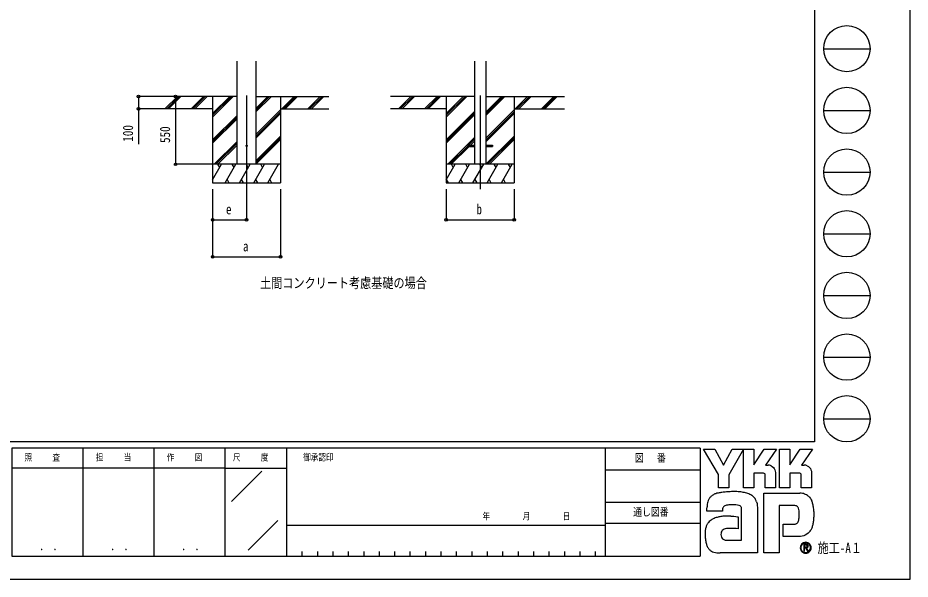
# Model space of a CAD drawing. Units: millimetres, scale not verified. Extents: x -10512 to 10512, y -7425 to 7425.
# Drawn here: x 3287 to 10512, y -7425 to -2875 of the extents above; entities that cross this region are included whole.
import ezdxf
from ezdxf.enums import TextEntityAlignment as Align

# ---------------------------------------------------------------- set-up
doc = ezdxf.new("R2010")
doc.units = ezdxf.units.MM
doc.header["$LTSCALE"] = 40
for name, color, linetype in [('0-2_USER1', 3, 'Continuous'), ('0-3_YKK_12', 2, 'Continuous'), ('0-4_YKK_13', 4, 'Continuous'), ('0-5_YKK_A1', 4, 'Continuous'), ('0-6_YKK_D', 6, 'Continuous'), ('0-7_YKK_ZWAK', 7, 'Continuous')]:
    doc.layers.add(name, color=color, linetype=linetype)
doc.styles.add('ＭＳ ゴシック', font='')
doc.styles.get('ＭＳ ゴシック').set_extended_font_data('MS Gothic')

msp = doc.modelspace()

# ---------------------------------------------------------------- linework, layer by layer
at = {"layer": '0-3_YKK_12'}
for p, q in [((5139.85, -3503.29), (5139.85, -4262.5)), ((7030.85, -3503.29), (7030.85, -4262.5))]:
    msp.add_line(p, q, dxfattribs=at)
at = {"layer": '0-4_YKK_13'}
for p, q in [((6930.85, -3908), (6930.85, -3917)), ((6930.85, -3908), (6985.65, -3908)), ((6930.85, -3917), (6985.65, -3917)), ((7076.05, -3908), (7130.85, -3908)), ((7076.05, -3917), (7130.85, -3917)), ((7130.85, -3908), (7130.85, -3917))]:
    msp.add_line(p, q, dxfattribs=at)
msp.add_circle((5139.85, -3912.5), 5, dxfattribs=at)
at = {"layer": '0-5_YKK_A1'}
for p, q in [((5062.1, -4062.5), (5062.1, -3227.15)), ((5217.6, -4062.5), (5217.6, -3227.15)), ((6985.65, -3227.15), (6985.65, -4062.5)), ((7076.05, -3227.15), (7076.05, -4062.5)), ((5062.1, -3512.5), (4413.9, -3512.5)), ((4480.58, -3611.1), (4579.18, -3512.5)), ((4493.32, -3612.5), (4593.32, -3512.5)), ((4507.46, -3612.5), (4607.47, -3512.5)), ((4692.72, -3611.1), (4791.31, -3512.5)), ((4705.45, -3612.5), (4805.46, -3512.5)), ((4719.6, -3612.5), (4819.6, -3512.5)), ((4864.85, -3512.5), (4864.85, -4212.5)), ((4864.85, -3679.38), (5031.73, -3512.5)), ((4864.85, -3665.24), (5017.59, -3512.5)), ((4864.85, -3651.1), (5003.45, -3512.5)), ((5217.6, -3635), (5340.1, -3512.5)), ((5217.6, -3620.86), (5325.96, -3512.5)), ((5217.6, -3606.71), (5311.81, -3512.5)), ((5217.6, -3512.5), (5805.47, -3512.5)), ((5414.85, -3512.5), (5414.85, -4212.5)), ((5423.94, -3612.5), (5523.95, -3512.5)), ((5438.09, -3612.5), (5538.09, -3512.5)), ((5452.23, -3612.5), (5552.23, -3512.5)), ((5636.08, -3612.5), (5736.08, -3512.5)), ((5650.22, -3612.5), (5750.22, -3512.5)), ((5664.36, -3612.5), (5764.36, -3512.5)), ((6985.65, -3512.5), (6304.9, -3512.5)), ((6371.58, -3611.1), (6470.18, -3512.5)), ((6384.32, -3612.5), (6484.32, -3512.5)), ((6398.47, -3612.5), (6498.47, -3512.5)), ((6583.72, -3611.1), (6682.31, -3512.5)), ((6596.46, -3612.5), (6696.46, -3512.5)), ((6610.6, -3612.5), (6710.6, -3512.5)), ((6755.85, -3512.5), (6755.85, -4212.5)), ((6755.85, -3679.38), (6922.73, -3512.5)), ((6755.85, -3665.24), (6908.59, -3512.5)), ((6755.85, -3651.1), (6894.45, -3512.5)), ((7076.05, -3667.55), (7231.1, -3512.5)), ((7076.05, -3653.41), (7216.96, -3512.5)), ((7076.05, -3639.26), (7202.81, -3512.5)), ((7076.05, -3512.5), (7714.05, -3512.5)), ((7305.85, -3512.5), (7305.85, -4212.5)), ((7314.95, -3612.5), (7414.95, -3512.5)), ((7329.09, -3612.5), (7429.09, -3512.5)), ((7343.23, -3612.5), (7443.23, -3512.5)), ((7527.08, -3612.5), (7627.08, -3512.5)), ((7541.22, -3612.5), (7641.22, -3512.5)), ((7555.36, -3612.5), (7655.36, -3512.5)), ((4864.85, -3612.5), (4413.9, -3612.5)), ((5414.85, -3612.5), (5805.47, -3612.5)), ((6755.85, -3612.5), (6304.9, -3612.5)), ((7305.85, -3612.5), (7714.05, -3612.5)), ((4864.85, -3863.23), (5062.1, -3665.98)), ((4864.85, -3877.37), (5062.1, -3680.12)), ((5217.6, -3818.84), (5414.85, -3621.6)), ((5217.6, -3832.99), (5414.85, -3635.74)), ((5217.6, -3847.13), (5414.85, -3649.88)), ((6755.85, -3863.23), (6985.65, -3633.43)), ((6755.85, -3877.37), (6985.65, -3647.57)), ((6755.85, -3891.51), (6985.65, -3661.71)), ((7076.05, -3851.39), (7305.85, -3621.6)), ((7076.05, -3865.54), (7305.85, -3635.74)), ((7076.05, -3879.68), (7305.85, -3649.88)), ((4864.85, -3891.51), (5062.1, -3694.26)), ((4877.71, -4062.5), (5062.1, -3878.11)), ((4891.85, -4062.5), (5062.1, -3892.25)), ((5217.6, -4030.98), (5414.85, -3833.73)), ((5217.6, -4045.12), (5414.85, -3847.87)), ((5217.6, -4059.26), (5414.85, -3862.01)), ((6768.71, -4062.5), (6985.65, -3845.56)), ((6937.35, -3908), (6985.65, -3859.7)), ((6951.49, -3908), (6985.65, -3873.84)), ((7077.07, -4062.5), (7305.85, -3833.73)), ((7091.22, -4062.5), (7305.85, -3847.87)), ((7105.36, -4062.5), (7305.85, -3862.01)), ((4905.99, -4062.5), (5062.1, -3906.39)), ((6782.85, -4062.5), (6930.85, -3914.5)), ((6796.99, -4062.5), (6942.49, -3917)), ((5414.85, -4062.5), (4864.85, -4062.5)), ((4864.85, -4187.95), (4937.28, -4062.5)), ((4922.28, -4088.48), (4907.27, -4062.5)), ((4966.14, -4212.5), (5052.75, -4062.5)), ((5037.75, -4088.48), (5022.75, -4062.5)), ((5081.61, -4212.5), (5168.22, -4062.5)), ((5153.22, -4088.48), (5138.21, -4062.5)), ((5197.08, -4212.5), (5283.69, -4062.5)), ((5268.69, -4088.48), (5253.69, -4062.5)), ((5312.55, -4212.5), (5399.16, -4062.5)), ((5369.16, -4062.5), (5369.16, -4062.5)), ((7305.85, -4062.5), (6755.85, -4062.5)), ((6755.85, -4187.95), (6828.28, -4062.5)), ((6813.28, -4088.48), (6798.27, -4062.5)), ((6857.15, -4212.5), (6943.75, -4062.5)), ((6928.75, -4088.48), (6913.75, -4062.5)), ((6972.62, -4212.5), (7059.22, -4062.5)), ((7044.22, -4088.48), (7029.21, -4062.5)), ((7088.08, -4212.5), (7174.69, -4062.5)), ((7159.69, -4088.48), (7144.69, -4062.5)), ((7203.56, -4212.5), (7290.16, -4062.5)), ((7275.16, -4088.48), (7260.16, -4062.5)), ((4981.14, -4186.52), (4996.14, -4212.5)), ((5096.61, -4186.52), (5111.61, -4212.5)), ((5212.08, -4186.52), (5227.08, -4212.5)), ((5327.55, -4186.52), (5342.55, -4212.5)), ((6756.67, -4186.52), (6771.67, -4212.5)), ((6872.14, -4186.52), (6887.14, -4212.5)), ((6987.61, -4186.52), (7002.61, -4212.5)), ((7103.08, -4186.52), (7118.08, -4212.5)), ((7218.55, -4186.52), (7233.55, -4212.5)), ((4864.85, -4212.5), (5414.85, -4212.5)), ((6755.85, -4212.5), (7305.85, -4212.5))]:
    msp.add_line(p, q, dxfattribs=at)
at = {"layer": '0-6_YKK_D'}
for p, q in [((4479.51, -3512.5), (4263.85, -3512.5)), ((4638.79, -3512.5), (4563.85, -3512.5)), ((4564.85, -3512.5), (4564.85, -4062.5)), ((4479.51, -3612.5), (4263.85, -3612.5)), ((4863.85, -4062.5), (4563.85, -4062.5)), ((4864.85, -4262.5), (4864.85, -4813.5)), ((4864.85, -4262.5), (4864.85, -4513.5)), ((5139.85, -4262.5), (5139.85, -4513.5)), ((5414.85, -4262.5), (5414.85, -4813.5)), ((6755.85, -4262.5), (6755.85, -4513.5)), ((7305.85, -4262.5), (7305.85, -4513.5)), ((4864.85, -4512.5), (5139.85, -4512.5)), ((6755.85, -4512.5), (7305.85, -4512.5)), ((4864.85, -4812.5), (5414.85, -4812.5))]:
    msp.add_line(p, q, dxfattribs=at)
msp.add_lwpolyline([(4264.85, -3512.5), (4264.85, -3612.5), (4264.85, -3899)], dxfattribs=at)
for centre in [(4264.85, -3512.5), (4564.85, -3512.5), (4264.85, -3612.5), (4564.85, -4062.5), (4864.85, -4512.5), (5139.85, -4512.5), (6755.85, -4512.5), (7305.85, -4512.5), (4864.85, -4812.5), (5414.85, -4812.5)]:
    msp.add_circle(centre, 10.62, dxfattribs=at)
at = {"layer": '0-7_YKK_ZWAK'}
for p, q in [((9737.55, 6937.5), (9737.55, -6312.5)), ((9812.55, -3125), (10187.55, -3125)), ((9812.55, -3625), (10187.55, -3625)), ((9812.55, -4125), (10187.55, -4125)), ((9812.55, -4625), (10187.55, -4625)), ((9812.55, -5125), (10187.55, -5125)), ((9812.55, -5625), (10187.55, -5625)), ((9812.55, -6125), (10187.55, -6125)), ((9737.55, -6312.5), (-9762.45, -6312.5)), ((3812.55, -6362.5), (3812.55, -7237.5)), ((4387.55, -6362.5), (4387.55, -7237.5)), ((4962.55, -6362.5), (4962.55, -7237.5)), ((5462.55, -6362.5), (4962.55, -6362.5)), ((8043.8, -6362.5), (5462.55, -6362.5)), ((5462.55, -6362.5), (5462.55, -7237.5)), ((8043.8, -6362.5), (8043.8, -7237.5)), ((8812.55, -6362.5), (8043.8, -6362.5)), ((8812.55, -6362.5), (8812.55, -7237.5)), ((4962.55, -6525), (3237.55, -6525)), ((4962.55, -6525), (5462.55, -6525)), ((5017.76, -6795.73), (5262.59, -6550.9)), ((8043.8, -6537.5), (8812.55, -6537.5)), ((8043.8, -6800), (8812.55, -6800)), ((5151.68, -7189.97), (5392.23, -6949.42)), ((5462.55, -6987.5), (8043.8, -6987.5)), ((8812.55, -6975), (8043.8, -6975)), ((5587.55, -7200), (5587.55, -7237.5)), ((5712.55, -7200), (5712.55, -7237.5)), ((5837.55, -7200), (5837.55, -7237.5)), ((5962.55, -7200), (5962.55, -7237.5)), ((6087.55, -7200), (6087.55, -7237.5)), ((6212.55, -7200), (6212.55, -7237.5)), ((6337.55, -7200), (6337.55, -7237.5)), ((6462.55, -7200), (6462.55, -7237.5)), ((6587.55, -7200), (6587.55, -7237.5)), ((6712.55, -7200), (6712.55, -7237.5)), ((6837.55, -7200), (6837.55, -7237.5)), ((6962.55, -7200), (6962.55, -7237.5)), ((7087.55, -7200), (7087.55, -7237.5)), ((7212.55, -7200), (7212.55, -7237.5)), ((7337.55, -7200), (7337.55, -7237.5)), ((7462.55, -7200), (7462.55, -7237.5)), ((7587.55, -7200), (7587.55, -7237.5)), ((7712.55, -7200), (7712.55, -7237.5)), ((7837.55, -7200), (7837.55, -7237.5)), ((7962.55, -7200), (7962.55, -7237.5)), ((9666.68, -7209.95), (9666.68, -7209.95)), ((3237.55, -7237.5), (4962.55, -7237.5)), ((4962.55, -7237.5), (5462.55, -7237.5)), ((5462.55, -7237.5), (8043.8, -7237.5)), ((8043.8, -7237.5), (8812.55, -7237.5))]:
    msp.add_line(p, q, dxfattribs=at)
for points in [[(-10512.5, -7425), (10512.5, -7425), (10512.5, 7425), (-10512.5, 7425)], [(8840.05, -6370), (8932.08, -6370), (9001.18, -6500.25), (9070.1, -6370), (9162.19, -6370), (9044.18, -6579.98), (9044.18, -6685.33), (8960.24, -6685.33), (8960.24, -6577.14)]]:
    msp.add_lwpolyline(points, close=True, dxfattribs=at)
for points in [[(4962.55, -6362.5), (3237.55, -6362.5), (3237.55, -7237.5)], [(9326.37, -6566.52), (9246.92, -6566.52), (9246.92, -6685.24), (9162.29, -6685.24), (9162.29, -6370), (9246.92, -6370), (9246.92, -6498.96), (9330.17, -6370), (9429.6, -6370), (9340.4, -6500.53), (9343.56, -6500.53), (9347.05, -6500.53), (9350.63, -6500.53), (9354.08, -6500.53), (9357.16, -6500.53), (9359.65, -6500.53), (9361.31, -6500.53), (9361.92, -6500.53)], [(9618.78, -6566.52), (9539.42, -6566.52), (9539.42, -6685.33), (9454.74, -6685.33), (9454.74, -6370), (9539.42, -6370), (9539.42, -6498.96), (9622.58, -6370), (9722.01, -6370), (9632.81, -6500.53), (9636, -6500.53), (9639.51, -6500.53), (9643.09, -6500.53), (9646.53, -6500.53), (9649.6, -6500.53), (9652.08, -6500.53), (9653.73, -6500.53), (9654.33, -6500.53)], [(9386.26, -6505.53), (9396.37, -6511.31), (9404.93, -6518.83), (9411.81, -6527.8), (9416.89, -6537.87), (9420.03, -6548.74), (9421.1, -6560.09), (9421.1, -6685.55), (9338.53, -6685.55), (9338.53, -6578.52)], [(9678.7, -6505.53), (9688.84, -6511.31), (9697.44, -6518.83), (9704.35, -6527.8), (9709.46, -6537.87), (9712.62, -6548.74), (9713.7, -6560.09), (9713.7, -6685.33), (9630.93, -6685.33), (9630.93, -6578.52)], [(9572.17, -6828.77), (9452.98, -6828.77), (9452.98, -7212.5), (9328.08, -7212.5), (9328.08, -6726.98), (9618.38, -6726.98)], [(9696.78, -6761.28), (9704.93, -6771.56), (9711.03, -6781.52), (9715.29, -6790.54)], [(9011.99, -6830.78), (9006.18, -6834.05), (9001.65, -6838.04), (8998.22, -6842.71), (8995.73, -6847.99), (8994.01, -6853.83), (8992.9, -6860.17), (8992.23, -6866.97), (8991.82, -6874.17), (8866.86, -6874.47), (8867.23, -6857.38), (8867.92, -6838.18)], [(9269.27, -6797.91), (9272.82, -6812.25), (9274.83, -6827.61), (9275.46, -6843.97), (9275.46, -7212.5), (8973.88, -7212.5)], [(9059.87, -6913.82), (9083.52, -6915.38), (9102.11, -6917.46), (9114.28, -6919.42), (9118.63, -6920.58), (9118.63, -7016.18), (9104.81, -7014.72), (9089.64, -7013.9), (9074.12, -7013.58), (9059.22, -7013.63), (9045.92, -7013.91), (9035.21, -7014.27), (9028.06, -7014.59), (9025.46, -7014.73), (9014.66, -7016.71), (9005.34, -7019.8), (8997.51, -7024.03), (8991.17, -7029.42), (8986.32, -7035.99), (8982.96, -7043.76), (8981.09, -7052.75), (8980.71, -7062.98), (8981.91, -7074.22), (8984.29, -7083.52), (8987.73, -7091.04), (8992.07, -7096.97), (8997.15, -7101.49), (9002.83, -7104.76), (9008.97, -7106.98), (9015.4, -7108.31), (9148.16, -7108.31), (9148.16, -6862.68), (9148.19, -6857.81), (9147.94, -6853.05), (9147.32, -6848.47), (9146.25, -6844.12), (9144.66, -6840.06), (9142.46, -6836.37), (9139.59, -6833.1), (9135.97, -6830.31)], [(9135.97, -6830.31), (9128.18, -6827.25), (9115.73, -6824.67), (9099.85, -6822.75), (9081.77, -6821.74), (9062.71, -6821.82), (9043.91, -6823.21)], [(9614.57, -6902.49), (9614.41, -6886.58), (9613.65, -6872.24), (9611.86, -6859.66), (9608.59, -6848.98)], [(9686.41, -7052.43), (9674.87, -7061.39), (9662.86, -7068.44), (9650.46, -7073.7), (9637.75, -7077.3), (9624.84, -7079.36), (9611.8, -7080.02), (9483.4, -7080.02), (9483.4, -6979.16), (9555.8, -6979.16), (9569.15, -6978.97), (9580.89, -6977.83), (9590.97, -6974.88)], [(9686.52, -7156.49), (9686.45, -7155.03), (9686.27, -7153.62), (9685.97, -7152.26), (9685.55, -7150.97), (9685.01, -7149.75), (9684.35, -7148.59), (9683.58, -7147.52), (9682.7, -7146.53), (9681.54, -7145.51), (9680.26, -7144.62), (9678.85, -7143.86), (9677.33, -7143.23), (9675.7, -7142.74), (9673.96, -7142.39), (9672.12, -7142.18), (9670.19, -7142.11), (9651.25, -7142.11), (9651.25, -7197.85), (9656.97, -7197.85), (9656.97, -7147.79), (9670.19, -7147.79), (9671.56, -7147.84), (9672.84, -7147.97), (9674.04, -7148.19), (9675.16, -7148.5), (9676.18, -7148.89), (9677.11, -7149.36), (9677.94, -7149.92), (9678.66, -7150.56)], [(9680.9, -7156.49), (9680.55, -7159.17), (9679.59, -7161.28), (9678.15, -7162.89), (9676.37, -7164.06), (9674.36, -7164.86), (9672.26, -7165.35), (9670.21, -7165.6), (9668.32, -7165.67), (9663.36, -7165.67), (9665.86, -7169.92), (9682.23, -7198.04), (9688.78, -7198.04), (9673, -7170.98), (9674.48, -7170.68), (9675.89, -7170.31), (9677.23, -7169.86), (9678.49, -7169.33), (9679.67, -7168.72), (9680.77, -7168.04), (9681.78, -7167.28), (9682.7, -7166.44)]]:
    msp.add_lwpolyline(points, dxfattribs=at)
for centre in [(10000.05, -3125), (10000.05, -3625), (10000.05, -4125), (10000.05, -4625), (10000.05, -5125), (10000.05, -5625), (10000.05, -6125)]:
    msp.add_circle(centre, 187.5, dxfattribs=at)
for centre, radius, start, end in [((9362.04, -6562.97), 62.44, 78.26798, 90.11215), ((9362.93, -6558.43), 57.81, 66.19963, 78.22058), ((9654.45, -6563.08), 62.55, 78.27851, 90.10826), ((9655.31, -6558.7), 58.09, 66.2483, 78.23226), ((9326.81, -6578.23), 11.72, 358.57817, 92.1683), ((9619.27, -6578.18), 11.67, 358.29941, 92.43455), ((9084.19, -7408.95), 693.73, 94.90201, 97.9576), ((9086.17, -7425.11), 710, 91.6169, 94.94971), ((9083.42, -7310.15), 595.01, 87.51794, 91.66439), ((9091.15, -7144.44), 429.12, 81.92631, 87.59083), ((8979.01, -6828.22), 108.95, 152.2125, 163.4865), ((8962.34, -6819.6), 90.18, 138.03852, 152.12015), ((8962.33, -6820.02), 90.45, 122.60463, 137.83438), ((8974.29, -6839.36), 113.2, 108.37421, 122.42809), ((8993.23, -6906.73), 183.13, 100.93159, 107.35499), ((9055.13, -7207.04), 489.75, 97.86054, 101.37938), ((9113.97, -6988.08), 271.1, 73.67137, 82.05943), ((9147.82, -6874.79), 152.88, 60.60528, 73.9085), ((9161.67, -6847.16), 122.01, 52.17347, 59.90542), ((9174.06, -6831.12), 101.74, 43.55042, 52.14561), ((9180.89, -6824.52), 92.24, 34.48659, 43.50182), ((9180.94, -6824.38), 92.12, 25.58915, 34.43128), ((9172.74, -6828.22), 101.17, 17.43089, 25.54591), ((9613.64, -6860.53), 133.64, 78.73198, 87.96551), ((9617.56, -6840.49), 113.22, 69.03034, 78.69541), ((9621.21, -6830.75), 102.82, 59.39484, 68.9885), ((9622.9, -6827.78), 99.4, 50.3012, 59.3616), ((9622.28, -6828.48), 100.33, 42.05209, 50.28551), ((9572.73, -6857.03), 157.3, 14.76267, 25.00486), ((9094.51, -6851.15), 226.96, 171.55622, 176.72493), ((9017.6, -6839.67), 149.2, 163.48385, 171.57982), ((9044.98, -6909.07), 84.96, 102.4979, 112.84632), ((9061.41, -6979.98), 157.75, 96.37207, 102.75341), ((9572.85, -6890.03), 61.26, 77.94572, 90.63794), ((9578.18, -6865.04), 35.72, 60.20991, 77.92418), ((9581.63, -6858.55), 28.37, 39.8078, 59.75378), ((9576.78, -6862.26), 34.47, 22.65544, 39.38165), ((9476.25, -6883.32), 257.3, 7.9139, 14.95041), ((9379.89, -6897.34), 354.67, 2.54376, 8.01251), ((8976.54, -7056.43), 134.67, 112.58838, 120.58162), ((8992.48, -7094.75), 176.17, 106.61303, 112.59024), ((9017.56, -7179.03), 264.11, 99.87193, 106.59825), ((9031.61, -7258.18), 344.49, 94.78469, 99.91711), ((9038.45, -7336.93), 423.53, 90.80099, 94.81812), ((9039.49, -7395.56), 482.18, 87.57779, 90.82714), ((9481.24, -6916.9), 132.77, 347.14308, 355.40008), ((9330.51, -6903.94), 284.06, 355.2339, 0.29193), ((9340.42, -6901.25), 394.19, 352.8937, 357.82206), ((9324.66, -6900.24), 409.98, 357.76419, 2.60674), ((9022.45, -7051.74), 170.01, 164.97537, 174.56739), ((8981.14, -7040.72), 127.26, 153.89178, 164.94341), ((8962.32, -7031.67), 106.37, 142.04688, 153.80771), ((8958.69, -7029.07), 101.91, 130.60221, 141.94427), ((8964.69, -7036.28), 111.29, 120.60724, 130.53081), ((9579.3, -6948.57), 28.78, 293.91672, 314.09376), ((9575.37, -6945.11), 34, 314.78099, 333.92928), ((9550.12, -6932.85), 62.07, 334.00676, 347.34989), ((9625.9, -6973.56), 98.37, 326.23251, 339.61931), ((9533.51, -6937.79), 197.44, 339.22498, 347.31457), ((9422.87, -6911.98), 311.04, 347.15166, 352.97565), ((9095.33, -7058.72), 243.22, 174.55588, 182.47272), ((9231.24, -7056.58), 379.12, 181.90948, 187.89042), ((9603.07, -6958.47), 125.59, 311.57033, 318.66243), ((9588.53, -6945.72), 144.93, 318.67367, 325.29112), ((9071.73, -7079.01), 218.04, 187.80471, 196.36971), ((8987.51, -7103.89), 130.22, 196.3102, 208.20993), ((9666.75, -7170.47), 44.1, 90.09157, 179.92363), ((9666.48, -7170.33), 39.22, 134.8007, 180.12175), ((9666.59, -7170.11), 39.14, 89.86602, 135.149), ((9666.75, -7170.39), 44.02, 44.93442, 90.08536), ((9666.76, -7170.41), 39.44, 45.03108, 90.11509), ((9672.52, -7156.26), 8.38, 358.3894, 42.86139), ((9666.79, -7170.42), 39.43, 0.00643, 45.07115), ((9667.1, -7170.25), 43.68, 359.78949, 45.13288), ((8950.84, -7123.41), 88.68, 208.29777, 223.35561), ((8942.57, -7130.69), 77.67, 223.64205, 239.63663), ((8949.43, -7118.2), 91.91, 239.8785, 253.65355), ((8962, -7075.02), 136.89, 253.69102, 263.74909), ((8972.65, -6980.24), 232.26, 263.68487, 270.30455), ((9666.49, -7170.52), 43.83, 179.86065, 225.14399), ((9666.32, -7170.58), 39.06, 179.75513, 225.29722), ((9666.7, -7170.53), 43.98, 224.94536, 269.98445), ((9666.61, -7170.94), 39.01, 224.62822, 270.10973), ((9666.62, -7170.35), 39.6, 270.09072, 359.90926), ((9666.69, -7170.31), 44.2, 269.98802, 314.93777), ((9672.69, -7156.89), 13.84, 316.37674, 1.6565), ((9666.99, -7170.6), 43.78, 314.92572, 0.23508)]:
    msp.add_arc(centre, radius, start, end, dxfattribs=at)

# ---------------------------------------------------------------- texts
at = {"layer": '0-2_USER1', "style": 'ＭＳ ゴシック', "width": 0.8}
msp.add_text('土間コンクリート考慮基礎の場合', height=82.48, dxfattribs=at).set_placement((5248.77, -5090), align=Align.BOTTOM_LEFT)
at = {"layer": '0-6_YKK_D', "style": 'ＭＳ ゴシック', "width": 0.8}
for s, p in [('100', (4244.85, -3879)), ('550', (4544.85, -3889.5))]:
    msp.add_text(s, height=82.48, rotation=90, dxfattribs=at).set_placement(p, align=Align.BOTTOM_LEFT)
for s, p in [('e', (4972.35, -4492.5)), ('b', (7000.85, -4492.5)), ('a', (5109.85, -4792.5))]:
    msp.add_text(s, height=82.48, dxfattribs=at).set_placement(p, align=Align.BOTTOM_LEFT)
at = {"layer": '0-7_YKK_ZWAK', "style": 'ＭＳ ゴシック', "width": 0.8}
for s, height, p in [('照     査', 54.99, (3341.05, -6481.25)), ('担     当', 54.99, (3918.05, -6481.25)), ('作     図', 54.99, (4493.05, -6481.25)), ('尺     度', 54.99, (5028.55, -6481.25)), ('御承認印', 54.99, (5597.85, -6481.25)), ('図\u3000 番', 64.15, (8283.51, -6493.75)), ('通し図番', 64.15, (8269.51, -6931.25)), ('年        月        日', 54.99, (7049.77, -6958.04)), ('施工-A１', 82.48, (9762.55, -7237.5)), ('． ．', 64.79, (3462.5, -7210.88)), ('． ．', 64.79, (4037.5, -7210.88)), ('． ．', 64.79, (4612.5, -7210.88))]:
    msp.add_text(s, height=height, dxfattribs=at).set_placement(p, align=Align.BOTTOM_LEFT)

doc.saveas('drawing.dxf')
